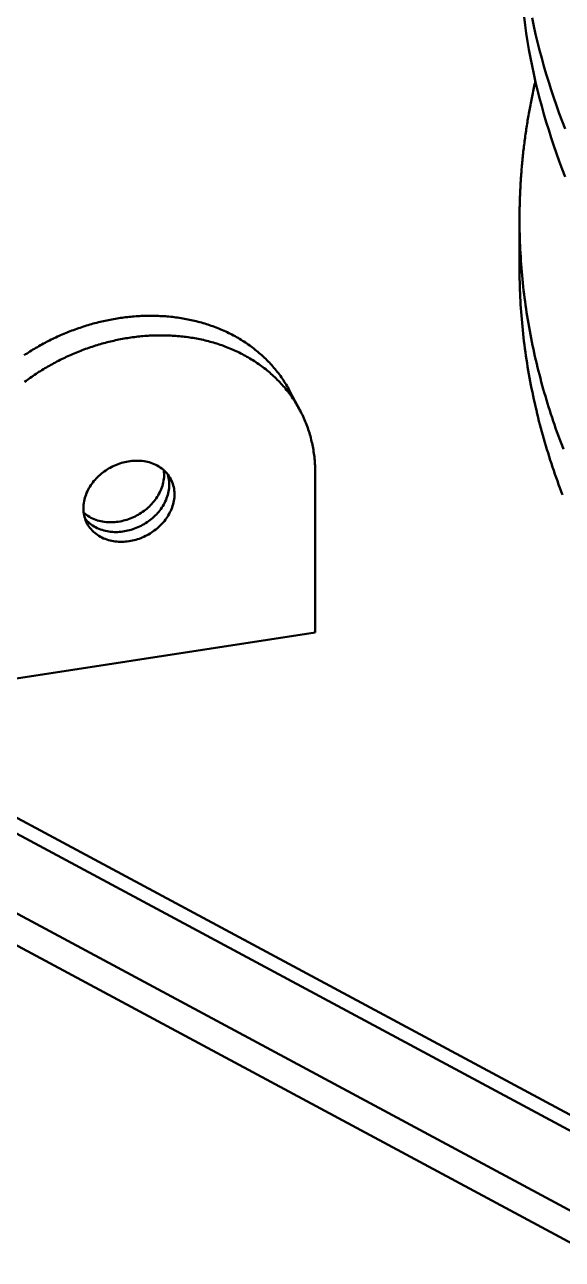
# Model space of a CAD drawing. Header units: millimetres. Extents: x 0 to 841, y 0 to 594.
# Drawn here: x 155.4 to 192.6, y 250 to 335.5 of the extents above; entities that cross this region are included whole.
import ezdxf

# ---------------------------------------------------------------- set-up
doc = ezdxf.new("R2010")
doc.units = ezdxf.units.MM
doc.layers.add('VIS', color=7, linetype='CONTINUOUS', lineweight=50)

msp = doc.modelspace()

# ---------------------------------------------------------------- linework, layer by layer
at = {"layer": 'VIS'}
for points in [[(189.975, 336.058), (190.048, 335.489), (190.13, 334.922), (190.219, 334.355), (190.315, 333.79), (190.419, 333.226), (190.53, 332.663), (190.648, 332.102), (190.774, 331.543), (190.907, 330.985), (191.047, 330.429), (191.194, 329.875), (191.349, 329.322), (191.51, 328.772), (191.678, 328.224), (191.852, 327.678), (192.034, 327.134), (192.222, 326.592), (192.416, 326.053), (192.617, 325.515), (192.825, 324.981)], [(190.53, 335.985), (190.648, 335.424), (190.774, 334.865), (190.907, 334.307), (191.047, 333.751), (191.194, 333.197), (191.349, 332.645), (191.51, 332.094), (191.678, 331.546), (191.852, 331), (192.034, 330.456), (192.222, 329.914), (192.416, 329.375), (192.617, 328.838), (192.825, 328.303)], [(190.759, 331.609), (190.732, 331.491), (190.705, 331.373), (190.679, 331.255), (190.653, 331.137), (190.627, 331.019), (190.602, 330.9), (190.577, 330.782), (190.552, 330.663), (190.528, 330.545), (190.504, 330.426), (190.48, 330.308), (190.457, 330.189), (190.434, 330.07), (190.411, 329.951), (190.388, 329.832), (190.366, 329.713), (190.345, 329.594), (190.323, 329.475), (190.302, 329.356), (190.281, 329.237), (190.261, 329.118), (190.241, 328.998), (190.221, 328.879), (190.202, 328.76), (190.183, 328.64), (190.164, 328.52), (190.145, 328.401), (190.127, 328.281), (190.11, 328.162), (190.092, 328.042), (190.075, 327.922), (190.058, 327.802), (190.042, 327.682), (190.026, 327.562), (190.01, 327.442), (189.995, 327.322), (189.98, 327.202), (189.965, 327.082), (189.951, 326.962), (189.937, 326.842), (189.923, 326.722), (189.91, 326.601), (189.897, 326.481), (189.884, 326.361), (189.872, 326.24), (189.86, 326.12), (189.848, 325.999), (189.837, 325.879), (189.826, 325.758), (189.816, 325.638), (189.805, 325.517), (189.796, 325.397), (189.786, 325.276), (189.777, 325.155), (189.768, 325.035), (189.759, 324.914), (189.751, 324.793), (189.743, 324.673), (189.736, 324.552), (189.729, 324.431), (189.722, 324.31), (189.716, 324.189), (189.71, 324.068), (189.704, 323.948), (189.698, 323.827), (189.693, 323.706), (189.689, 323.585), (189.684, 323.464), (189.68, 323.343), (189.677, 323.222), (189.673, 323.101), (189.67, 322.98), (189.668, 322.859), (189.665, 322.738), (189.664, 322.617), (189.662, 322.496), (189.661, 322.375), (189.66, 322.254), (189.659, 322.133), (189.659, 322.012)], [(71.5, 324.227), (335.5, 182.487)], [(72.531, 324.781), (336.531, 183.04)], [(189.659, 322.012), (189.66, 321.754), (189.662, 321.496), (189.666, 321.237), (189.672, 320.979), (189.679, 320.721), (189.688, 320.463), (189.698, 320.205), (189.71, 319.946), (189.723, 319.689), (189.739, 319.431), (189.755, 319.173), (189.773, 318.915), (189.793, 318.658), (189.814, 318.4), (189.837, 318.143), (189.862, 317.886), (189.888, 317.629), (189.916, 317.372), (189.945, 317.115), (189.975, 316.859), (190.008, 316.602), (190.042, 316.346), (190.077, 316.091), (190.114, 315.835), (190.152, 315.579), (190.192, 315.324), (190.234, 315.069), (190.277, 314.815), (190.321, 314.56), (190.367, 314.306), (190.415, 314.052), (190.464, 313.798), (190.514, 313.545), (190.566, 313.292), (190.62, 313.039), (190.675, 312.787), (190.731, 312.535), (190.789, 312.283), (190.849, 312.032), (190.91, 311.781), (190.972, 311.53), (191.036, 311.28), (191.101, 311.03), (191.167, 310.78), (191.236, 310.531), (191.305, 310.282), (191.376, 310.034), (191.448, 309.786), (191.522, 309.538), (191.597, 309.291), (191.673, 309.044), (191.751, 308.798), (191.83, 308.552), (191.911, 308.307), (191.993, 308.062), (192.076, 307.817), (192.16, 307.573), (192.246, 307.329), (192.333, 307.086), (192.422, 306.844), (192.512, 306.601), (192.603, 306.36), (192.695, 306.118)], [(189.659, 322.012), (189.659, 318.69)], [(71.5, 318.69), (335.5, 176.95)], [(71.5, 318.69), (335.5, 176.95)], [(189.659, 318.69), (189.66, 318.435), (189.662, 318.179), (189.666, 317.923), (189.672, 317.668), (189.679, 317.412), (189.687, 317.157), (189.697, 316.901), (189.709, 316.646), (189.722, 316.391), (189.737, 316.136), (189.753, 315.881), (189.771, 315.626), (189.79, 315.371), (189.811, 315.116), (189.834, 314.861), (189.858, 314.607), (189.883, 314.353), (189.91, 314.098), (189.939, 313.844), (189.969, 313.591), (190, 313.337), (190.034, 313.083), (190.068, 312.83), (190.104, 312.577), (190.142, 312.324), (190.181, 312.072), (190.222, 311.819), (190.264, 311.567), (190.308, 311.315), (190.353, 311.064), (190.399, 310.813), (190.447, 310.561), (190.497, 310.311), (190.548, 310.06), (190.6, 309.81), (190.654, 309.56), (190.709, 309.311), (190.766, 309.061), (190.824, 308.813), (190.884, 308.564), (190.945, 308.316), (191.007, 308.068), (191.071, 307.82), (191.137, 307.573), (191.203, 307.327), (191.271, 307.08), (191.341, 306.834), (191.412, 306.589), (191.484, 306.343), (191.557, 306.099), (191.632, 305.854), (191.708, 305.61), (191.786, 305.367), (191.865, 305.124), (191.945, 304.881), (192.027, 304.639), (192.11, 304.397), (192.194, 304.156), (192.279, 303.915), (192.366, 303.674), (192.454, 303.434), (192.543, 303.195), (192.634, 302.956)], [(71.5, 316.475), (335.5, 174.735)], [(155.354, 312.622), (155.454, 312.688), (155.554, 312.754), (155.655, 312.819), (155.757, 312.883), (155.859, 312.947), (155.962, 313.009), (156.065, 313.071), (156.168, 313.133), (156.272, 313.193), (156.376, 313.253), (156.481, 313.312), (156.586, 313.37), (156.692, 313.428), (156.798, 313.484), (156.904, 313.54), (157.011, 313.596), (157.118, 313.65), (157.226, 313.704), (157.334, 313.756), (157.442, 313.808), (157.551, 313.86), (157.66, 313.91), (157.769, 313.96), (157.879, 314.009), (157.989, 314.057), (158.1, 314.104), (158.211, 314.15), (158.322, 314.196), (158.434, 314.241), (158.546, 314.285), (158.658, 314.328), (158.77, 314.37), (158.883, 314.412), (158.996, 314.452), (159.11, 314.492), (159.223, 314.531), (159.337, 314.569), (159.452, 314.607), (159.566, 314.643), (159.681, 314.679), (159.796, 314.713), (159.911, 314.747), (160.027, 314.78), (160.143, 314.812), (160.259, 314.844), (160.375, 314.874), (160.492, 314.903), (160.609, 314.932), (160.726, 314.96), (160.843, 314.987), (160.96, 315.012), (161.078, 315.037), (161.195, 315.062), (161.313, 315.085), (161.432, 315.107), (161.55, 315.128), (161.668, 315.149), (161.787, 315.168), (161.906, 315.187), (162.025, 315.205), (162.144, 315.221), (162.263, 315.237), (162.382, 315.252), (162.502, 315.266), (162.621, 315.278), (162.741, 315.29), (162.86, 315.301), (162.98, 315.311), (163.1, 315.32), (163.22, 315.328), (163.34, 315.335), (163.46, 315.341), (163.58, 315.346), (163.7, 315.35), (163.821, 315.353), (163.941, 315.355), (164.061, 315.356), (164.181, 315.356), (164.301, 315.355), (164.422, 315.353), (164.542, 315.349), (164.662, 315.345), (164.782, 315.34), (164.902, 315.334), (165.022, 315.326), (165.142, 315.318), (165.262, 315.308), (165.382, 315.298), (165.501, 315.286), (165.621, 315.273), (165.74, 315.259), (165.859, 315.244), (165.979, 315.228), (166.097, 315.211), (166.216, 315.193), (166.335, 315.173), (166.453, 315.153), (166.572, 315.131), (166.69, 315.108), (166.807, 315.084), (166.925, 315.059), (167.042, 315.033), (167.159, 315.005), (167.276, 314.977), (167.393, 314.947), (167.509, 314.916), (167.625, 314.884), (167.74, 314.851), (167.855, 314.817), (167.97, 314.781), (168.085, 314.744), (168.199, 314.706), (168.312, 314.667), (168.426, 314.627), (168.538, 314.585), (168.651, 314.542), (168.763, 314.499), (168.874, 314.453), (168.985, 314.407), (169.095, 314.359), (169.205, 314.311), (169.315, 314.261), (169.423, 314.209), (169.532, 314.157), (169.639, 314.103), (169.746, 314.048), (169.852, 313.992), (169.958, 313.935), (170.063, 313.877), (170.167, 313.817), (170.271, 313.756), (170.374, 313.694), (170.476, 313.63), (170.577, 313.566), (170.678, 313.5), (170.778, 313.433), (170.877, 313.365), (170.975, 313.295), (171.072, 313.224), (171.168, 313.153), (171.264, 313.08), (171.359, 313.005), (171.452, 312.93), (171.545, 312.853), (171.637, 312.776), (171.727, 312.697), (171.817, 312.617), (171.906, 312.536), (171.993, 312.453), (172.08, 312.37), (172.165, 312.285), (172.25, 312.2), (172.333, 312.113), (172.415, 312.025), (172.496, 311.936), (172.575, 311.846), (172.654, 311.755), (172.731, 311.663), (172.807, 311.57), (172.882, 311.476), (172.956, 311.381), (173.028, 311.285), (173.099, 311.188), (173.169, 311.09), (173.237, 310.991), (173.304, 310.891), (173.37, 310.79), (173.434, 310.689), (173.497, 310.586), (173.558, 310.483), (173.618, 310.379), (173.677, 310.274), (173.734, 310.168)], [(155.388, 310.781), (155.484, 310.852), (155.581, 310.923), (155.679, 310.993), (155.777, 311.063), (155.876, 311.131), (155.975, 311.199), (156.075, 311.267), (156.175, 311.333), (156.276, 311.399), (156.377, 311.464), (156.478, 311.528), (156.58, 311.592), (156.683, 311.654), (156.786, 311.716), (156.889, 311.778), (156.993, 311.838), (157.097, 311.898), (157.202, 311.957), (157.307, 312.015), (157.413, 312.073), (157.519, 312.129), (157.625, 312.185), (157.732, 312.24), (157.839, 312.295), (157.947, 312.348), (158.055, 312.401), (158.163, 312.453), (158.272, 312.504), (158.381, 312.555), (158.491, 312.605), (158.6, 312.653), (158.711, 312.701), (158.821, 312.749), (158.932, 312.795), (159.043, 312.841), (159.155, 312.885), (159.267, 312.929), (159.379, 312.973), (159.491, 313.015), (159.604, 313.056), (159.717, 313.097), (159.831, 313.137), (159.945, 313.176), (160.059, 313.214), (160.173, 313.251), (160.287, 313.288), (160.402, 313.323), (160.517, 313.358), (160.633, 313.392), (160.748, 313.425), (160.864, 313.457), (160.98, 313.488), (161.096, 313.519), (161.213, 313.548), (161.33, 313.577), (161.447, 313.605), (161.564, 313.631), (161.681, 313.657), (161.799, 313.682), (161.917, 313.706), (162.035, 313.73), (162.153, 313.752), (162.271, 313.773), (162.39, 313.794), (162.508, 313.813), (162.627, 313.832), (162.746, 313.849), (162.865, 313.866), (162.984, 313.882), (163.103, 313.897), (163.223, 313.91), (163.342, 313.923), (163.462, 313.935), (163.582, 313.946), (163.701, 313.956), (163.821, 313.965), (163.941, 313.973), (164.061, 313.98), (164.181, 313.986), (164.301, 313.991), (164.422, 313.995), (164.542, 313.998), (164.662, 314), (164.782, 314.001), (164.902, 314.001), (165.023, 314), (165.143, 313.997), (165.263, 313.994), (165.383, 313.99), (165.503, 313.985), (165.623, 313.978), (165.743, 313.971), (165.863, 313.963), (165.983, 313.953), (166.103, 313.942), (166.222, 313.931), (166.342, 313.918), (166.461, 313.904), (166.581, 313.889), (166.7, 313.873), (166.819, 313.856), (166.937, 313.837), (167.056, 313.818), (167.175, 313.797), (167.293, 313.776), (167.411, 313.753), (167.529, 313.729), (167.646, 313.704), (167.763, 313.678), (167.881, 313.65), (167.997, 313.622), (168.114, 313.592), (168.23, 313.561), (168.346, 313.529), (168.461, 313.496), (168.577, 313.461), (168.691, 313.426), (168.806, 313.389), (168.92, 313.351), (169.034, 313.312), (169.147, 313.272), (169.26, 313.23), (169.372, 313.187), (169.484, 313.143), (169.595, 313.098), (169.706, 313.052), (169.817, 313.004), (169.926, 312.955), (170.036, 312.905), (170.145, 312.854), (170.253, 312.802), (170.36, 312.748), (170.467, 312.693), (170.574, 312.637), (170.679, 312.58), (170.784, 312.521), (170.889, 312.462), (170.992, 312.401), (171.095, 312.338), (171.197, 312.275), (171.299, 312.21), (171.399, 312.145), (171.499, 312.078), (171.598, 312.009), (171.696, 311.94), (171.793, 311.869), (171.89, 311.797), (171.985, 311.724), (172.08, 311.65), (172.173, 311.575), (172.266, 311.498), (172.358, 311.421), (172.448, 311.342), (172.538, 311.262), (172.627, 311.18), (172.714, 311.098), (172.801, 311.015), (172.886, 310.93), (172.971, 310.844), (173.054, 310.758), (173.136, 310.67), (173.217, 310.581), (173.297, 310.491), (173.375, 310.4), (173.452, 310.308), (173.529, 310.215), (173.603, 310.121), (173.677, 310.026), (173.749, 309.93), (173.82, 309.833), (173.89, 309.735), (173.958, 309.636), (174.025, 309.536), (174.091, 309.435), (174.155, 309.334), (174.218, 309.231), (174.279, 309.128), (174.339, 309.024), (174.398, 308.919), (174.455, 308.813)], [(173.734, 310.168), (174.455, 308.813)], [(174.455, 308.813), (174.512, 308.705), (174.566, 308.597), (174.62, 308.488), (174.672, 308.378), (174.722, 308.267), (174.771, 308.156), (174.818, 308.044), (174.864, 307.931), (174.908, 307.818), (174.951, 307.704), (174.992, 307.59), (175.031, 307.475), (175.069, 307.36), (175.106, 307.244), (175.141, 307.127), (175.174, 307.01), (175.206, 306.893), (175.236, 306.775), (175.264, 306.657), (175.291, 306.539), (175.317, 306.42), (175.34, 306.301), (175.363, 306.181), (175.383, 306.062), (175.403, 305.941), (175.42, 305.821), (175.436, 305.701), (175.451, 305.58), (175.463, 305.459), (175.475, 305.338), (175.485, 305.217), (175.493, 305.096), (175.5, 304.975), (175.505, 304.853), (175.509, 304.732), (175.511, 304.61), (175.512, 304.489)], [(159.455, 302.026), (159.458, 302.147), (159.467, 302.268), (159.482, 302.389), (159.502, 302.509), (159.528, 302.627), (159.559, 302.745), (159.595, 302.861), (159.636, 302.975), (159.681, 303.088), (159.731, 303.199), (159.785, 303.308), (159.843, 303.414), (159.905, 303.519), (159.971, 303.621), (160.04, 303.721), (160.113, 303.818), (160.189, 303.913), (160.268, 304.005), (160.35, 304.094), (160.435, 304.181), (160.523, 304.265), (160.613, 304.346), (160.706, 304.425), (160.801, 304.5), (160.899, 304.573), (160.999, 304.642), (161.1, 304.709), (161.204, 304.772), (161.309, 304.832), (161.417, 304.889), (161.526, 304.943), (161.636, 304.993), (161.748, 305.04), (161.862, 305.084), (161.976, 305.124), (162.092, 305.161), (162.209, 305.194), (162.327, 305.223), (162.446, 305.249), (162.565, 305.271), (162.685, 305.289), (162.806, 305.303), (162.927, 305.313), (163.048, 305.318), (163.17, 305.32), (163.291, 305.317), (163.413, 305.31), (163.533, 305.299), (163.654, 305.282), (163.774, 305.262), (163.892, 305.236), (164.01, 305.206), (164.126, 305.17), (164.241, 305.13), (164.353, 305.085), (164.464, 305.034), (164.572, 304.979), (164.677, 304.918), (164.78, 304.853), (164.879, 304.782), (164.974, 304.707), (165.065, 304.626), (165.151, 304.541), (165.233, 304.451), (165.31, 304.357), (165.381, 304.259), (165.447, 304.157), (165.507, 304.051)], [(159.476, 301.711), (159.569, 301.633), (159.666, 301.559), (159.767, 301.491), (159.871, 301.427), (159.978, 301.369), (160.087, 301.316), (160.199, 301.268), (160.313, 301.225), (160.429, 301.187), (160.546, 301.154), (160.665, 301.126), (160.784, 301.102), (160.904, 301.084), (161.025, 301.07), (161.147, 301.06), (161.268, 301.055), (161.39, 301.055), (161.512, 301.058), (161.633, 301.066), (161.754, 301.078), (161.875, 301.094), (161.995, 301.114), (162.115, 301.138), (162.233, 301.166), (162.351, 301.197), (162.467, 301.232), (162.583, 301.271), (162.697, 301.313), (162.81, 301.358), (162.922, 301.407), (163.032, 301.459), (163.14, 301.515), (163.247, 301.574), (163.351, 301.636), (163.454, 301.701), (163.555, 301.769), (163.654, 301.84), (163.75, 301.915), (163.844, 301.992), (163.936, 302.072), (164.025, 302.155), (164.112, 302.241), (164.195, 302.329), (164.276, 302.42), (164.354, 302.514), (164.428, 302.61), (164.499, 302.709), (164.567, 302.811), (164.63, 302.914), (164.69, 303.02), (164.746, 303.128), (164.798, 303.239), (164.846, 303.351), (164.888, 303.465), (164.926, 303.58), (164.96, 303.698), (164.988, 303.816), (165.01, 303.936), (165.027, 304.056), (165.039, 304.177), (165.044, 304.299), (165.044, 304.421), (165.037, 304.542), (165.024, 304.663)], [(175.512, 304.489), (175.512, 293.415)], [(165.297, 304.374), (165.331, 304.258), (165.358, 304.14), (165.379, 304.021), (165.394, 303.901), (165.403, 303.78), (165.405, 303.659), (165.402, 303.538), (165.392, 303.418), (165.377, 303.298), (165.356, 303.179), (165.33, 303.06), (165.299, 302.944), (165.263, 302.828), (165.222, 302.714), (165.177, 302.602), (165.127, 302.492), (165.073, 302.384), (165.015, 302.278), (164.953, 302.174), (164.887, 302.072), (164.818, 301.973), (164.745, 301.876), (164.67, 301.782), (164.591, 301.69), (164.509, 301.601), (164.424, 301.515), (164.337, 301.431), (164.247, 301.35), (164.154, 301.272), (164.059, 301.197), (163.962, 301.125), (163.863, 301.056), (163.762, 300.989), (163.659, 300.926), (163.554, 300.866), (163.447, 300.809), (163.338, 300.756), (163.228, 300.705), (163.117, 300.658), (163.004, 300.615), (162.89, 300.575), (162.775, 300.538), (162.658, 300.505), (162.541, 300.475), (162.423, 300.45), (162.304, 300.428), (162.184, 300.409), (162.064, 300.395), (161.944, 300.385), (161.823, 300.379), (161.702, 300.377), (161.581, 300.379), (161.46, 300.386), (161.34, 300.397), (161.22, 300.413), (161.1, 300.433), (160.982, 300.458), (160.865, 300.487), (160.749, 300.522), (160.635, 300.561), (160.522, 300.606), (160.412, 300.655), (160.304, 300.71), (160.198, 300.769), (160.096, 300.834), (159.997, 300.904), (159.902, 300.978), (159.81, 301.057), (159.724, 301.141), (159.641, 301.23), (159.564, 301.323)], [(165.507, 304.051), (165.561, 303.944), (165.608, 303.834), (165.649, 303.721), (165.684, 303.606), (165.713, 303.49), (165.735, 303.372), (165.752, 303.253), (165.762, 303.133), (165.766, 303.013), (165.764, 302.893), (165.756, 302.773), (165.742, 302.654), (165.724, 302.536), (165.699, 302.418), (165.67, 302.302), (165.636, 302.187), (165.597, 302.073), (165.553, 301.962), (165.505, 301.852), (165.453, 301.744), (165.397, 301.638), (165.336, 301.534), (165.273, 301.432), (165.205, 301.333), (165.135, 301.236), (165.061, 301.141), (164.984, 301.049), (164.904, 300.96), (164.821, 300.873), (164.735, 300.789), (164.647, 300.707), (164.556, 300.629), (164.463, 300.553), (164.368, 300.48), (164.27, 300.41), (164.171, 300.343), (164.069, 300.279), (163.966, 300.218), (163.861, 300.16), (163.754, 300.105), (163.646, 300.053), (163.536, 300.005), (163.425, 299.96), (163.312, 299.918), (163.199, 299.88), (163.084, 299.845), (162.968, 299.814), (162.851, 299.786), (162.734, 299.762), (162.615, 299.742), (162.496, 299.726), (162.377, 299.713), (162.257, 299.705), (162.137, 299.7), (162.017, 299.7), (161.897, 299.704), (161.778, 299.712), (161.658, 299.724), (161.54, 299.741), (161.422, 299.763), (161.304, 299.789), (161.189, 299.82), (161.074, 299.856), (160.961, 299.897), (160.85, 299.942), (160.741, 299.993), (160.635, 300.048), (160.531, 300.109), (160.43, 300.174), (160.333, 300.244), (160.24, 300.319), (160.15, 300.399), (160.065, 300.484), (159.984, 300.573), (159.909, 300.666), (159.838, 300.763), (159.773, 300.864), (159.714, 300.968)], [(159.714, 300.968), (159.659, 301.078), (159.611, 301.19), (159.57, 301.305), (159.535, 301.422), (159.506, 301.54), (159.484, 301.661), (159.468, 301.782), (159.459, 301.904), (159.455, 302.026)], [(175.512, 293.415), (149.709, 289.457)]]:
    msp.add_lwpolyline(points, dxfattribs=at)

doc.saveas('drawing.dxf')
